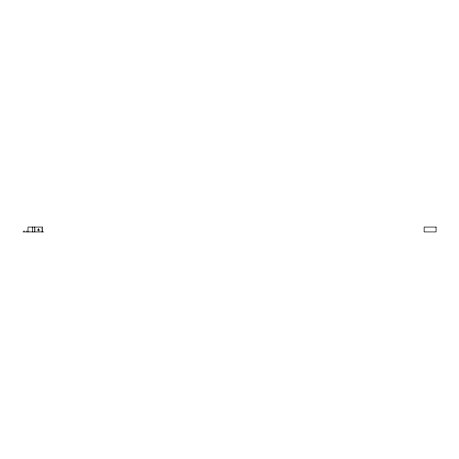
<?xml version="1.0" encoding="UTF-8"?>
<svg xmlns="http://www.w3.org/2000/svg" width="459" height="459" viewBox="0 0 459 459"><rect width="100%" height="100%" fill="white"/><g stroke="black" fill="none" stroke-linecap="round" stroke-linejoin="round"><path stroke-width="0.34" stroke-dasharray="2.29 1.72" d="M29.628 231.227L29.955 230.871L30.277 231.198M41.075 231.227L41.402 230.871L41.723 231.198M41.637 231.227L41.522 230.894M35.813 229.219L35.934 228.932M35.836 229.196L35.802 228.674M41.247 230.911L40.989 231.227M38.952 231.927L38.952 230.309L38.045 230.309L38.045 231.927M37.162 229.97C37.724 231.181 38.086 228.915 37.162 229.97M38.172 229.97C38.734 231.181 39.095 228.915 38.172 229.97M38.172 229.781C38.889 231.015 38.969 228.616 38.172 229.781M38.189 228.932C38.958 230.045 38.86 227.79 38.189 228.932M39.21 229.97C39.95 231.135 39.956 228.811 39.21 229.97M41.063 228.932C41.654 230.079 41.987 227.853 41.069 228.898M35.595 230.877L35.963 231.072L35.567 230.877"/><path stroke-width="0.69" d="M23.707 231.227L24.029 230.871L24.356 231.198M26.582 231.227L26.966 230.877M22.95 231.927L43.582 231.927M42.618 231.927L42.618 227.073L28.022 227.073L28.022 231.927M34.7 227.073L34.7 231.927M32.308 227.073L32.308 231.927M436.05 227.073L424.133 227.073L424.133 231.927L436.05 231.927L436.05 227.073"/></g></svg>
